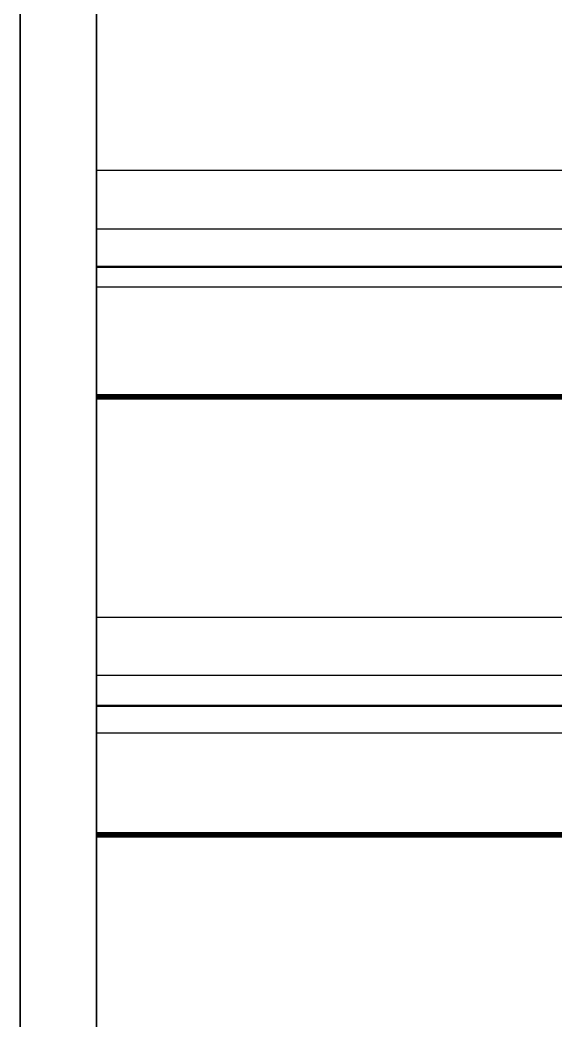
# Model space of a CAD drawing. Header units: millimetres. Extents: x -85 to 1059, y -155 to 155.
# Drawn here: x 1000 to 1003.5, y -63.4 to -56.87 of the extents above; entities that cross this region are included whole.
import ezdxf

# ---------------------------------------------------------------- set-up
doc = ezdxf.new("R2010")
doc.units = ezdxf.units.MM
doc.header["$MEASUREMENT"] = 0
doc.layers.add('Default', color=7, linetype='Continuous', true_color=0x000000)

msp = doc.modelspace()

# ---------------------------------------------------------------- linework, layer by layer
at = {"layer": 'Default'}
for points, knots in [([(1000, 0, -154), (1000, -154, -154), (1000, -154), (1000, -154, 154), (1000, 0, 154), (1000, 154, 154), (1000, 154), (1000, 154, -154), (1000, 0, -154)], [0, 0, 0, 241.902634, 241.902634, 483.805269, 483.805269, 725.707903, 725.707903, 967.610537, 967.610537, 967.610537]), ([(1000, 0, -150), (1000, -150, -150), (1000, -150), (1000, -150, 150), (1000, 0, 150), (1000, 150, 150), (1000, 150), (1000, 150, -150), (1000, 0, -150)], [0, 0, 0, 235.619449, 235.619449, 471.238898, 471.238898, 706.858347, 706.858347, 942.477796, 942.477796, 942.477796])]:
    msp.add_rational_spline(points, [1, 0.707106781187, 1, 0.707106781187, 1, 0.707106781187, 1, 0.707106781187, 1], degree=2, knots=knots, dxfattribs=at)
for points, degree, knots in [([(1000.5, 0.0018, 150.0005), (1000.5, 82.8446, 150.0005), (1000.5, 150.0018, 82.8432), (1000.5, 150.0018, 0.0004), (1000.5, 150.0018, -82.8427), (1000.5, 82.8446, -150), (1000.5, 0.0018, -150), (1000.5, -82.8411, -150), (1000.5, -149.9983, -82.8427), (1000.5, -149.9983, 0.0004), (1000.5, -149.9983, 82.8432), (1000.5, -82.8411, 150.0005), (1000.5, 0.0018, 150.0005)], 3, [-5, -5, -5, -5, -4, -4, -4, -3, -3, -3, -2, -2, -2, -1, -1, -1, -1]), ([(1000.5, 0.3488, 139.7504), (1000.5, -76.9709, 139.7504), (1000.5, -139.6511, 77.0702), (1000.5, -139.6511, -0.2498), (1000.5, -139.6511, -77.5699), (1000.5, -76.9709, -140.2497), (1000.5, 0.3488, -140.2497), (1000.5, 77.6689, -140.2497), (1000.5, 140.349, -77.5699), (1000.5, 140.349, -0.2498), (1000.5, 140.349, 77.0702), (1000.5, 77.6689, 139.7504), (1000.5, 0.3488, 139.7504)], 3, [20636, 20636, 20636, 20636, 20637, 20637, 20637, 20638, 20638, 20638, 20639, 20639, 20639, 20640, 20640, 20640, 20640]), ([(1000.5, 0.0018, 140.0004), (1000.5, -77.318, 140.0004), (1000.5, -139.9981, 77.3202), (1000.5, -139.9981, 0.0002), (1000.5, -139.9981, -77.3199), (1000.5, -77.318, -139.9997), (1000.5, 0.0018, -139.9997), (1000.5, 77.3215, -139.9997), (1000.5, 140.002, -77.3199), (1000.5, 140.002, 0.0002), (1000.5, 140.002, 77.3202), (1000.5, 77.3215, 140.0004), (1000.5, 0.0018, 140.0004)], 3, [-1, -1, -1, -1, 0, 0, 0, 1, 1, 1, 2, 2, 2, 3, 3, 3, 3]), ([(1000.5, -56.4604, -142.2892), (1000.5, -56.4865, -142.3206), (1000.5, -56.5126, -142.352), (1000.5, -56.5431, -142.3889), (1000.5, -56.5736, -142.4258), (1000.5, -56.6045, -142.4628), (1000.5, -56.6354, -142.4999), (1000.5, -56.6664, -142.5371), (1000.5, -56.6975, -142.5743), (1000.5, -56.729, -142.6117), (1000.5, -56.7606, -142.6491), (1000.5, -56.7923, -142.6865), (1000.5, -56.8241, -142.7239), (1000.5, -56.8558, -142.7616), (1000.5, -56.8876, -142.7994), (1000.5, -56.9199, -142.8373), (1000.5, -56.9522, -142.8752), (1000.5, -56.9846, -142.9133), (1000.5, -57.0171, -142.9514), (1000.5, -57.0499, -142.9897), (1000.5, -57.0827, -143.028), (1000.5, -57.1157, -143.0664), (1000.5, -57.1487, -143.1049), (1000.5, -57.1822, -143.1433), (1000.5, -57.2157, -143.1818), (1000.5, -57.2492, -143.2204), (1000.5, -57.2827, -143.259), (1000.5, -57.3168, -143.298), (1000.5, -57.3508, -143.337), (1000.5, -57.3848, -143.3758), (1000.5, -57.4189, -143.4146), (1000.5, -57.4533, -143.4539), (1000.5, -57.4877, -143.4933), (1000.5, -57.5226, -143.5326), (1000.5, -57.5575, -143.5719), (1000.5, -57.5924, -143.6113), (1000.5, -57.6274, -143.6506), (1000.5, -57.6627, -143.6905), (1000.5, -57.6979, -143.7303), (1000.5, -57.7334, -143.7702), (1000.5, -57.7688, -143.8101), (1000.5, -57.8048, -143.8499), (1000.5, -57.8408, -143.8898), (1000.5, -57.847, -143.8967), (1000.5, -57.8532, -143.9036)], 2, [11636, 11636, 11636, 11637, 11637, 11638, 11638, 11639, 11639, 11640, 11640, 11641, 11641, 11642, 11642, 11643, 11643, 11644, 11644, 11645, 11645, 11646, 11646, 11647, 11647, 11648, 11648, 11649, 11649, 11650, 11650, 11651, 11651, 11652, 11652, 11653, 11653, 11654, 11654, 11655, 11655, 11656, 11656, 11657, 11657, 11658, 11658, 11658]), ([(1000.5, -57.8532, 143.404), (1000.5, -57.847, 143.3971), (1000.5, -57.8408, 143.3902), (1000.5, -57.8048, 143.3502), (1000.5, -57.7688, 143.3101), (1000.5, -57.7334, 143.2704), (1000.5, -57.6979, 143.2307), (1000.5, -57.6627, 143.1909), (1000.5, -57.6274, 143.151), (1000.5, -57.5924, 143.1117), (1000.5, -57.5575, 143.0723), (1000.5, -57.5226, 143.033), (1000.5, -57.4877, 142.9937), (1000.5, -57.4533, 142.9545), (1000.5, -57.4189, 142.9154), (1000.5, -57.3848, 142.8762), (1000.5, -57.3508, 142.837), (1000.5, -57.3168, 142.7984), (1000.5, -57.2827, 142.7598), (1000.5, -57.2492, 142.7208), (1000.5, -57.2157, 142.6818), (1000.5, -57.1822, 142.6434), (1000.5, -57.1487, 142.6049), (1000.5, -57.1157, 142.5665), (1000.5, -57.0827, 142.528), (1000.5, -57.0499, 142.4899), (1000.5, -57.0171, 142.4518), (1000.5, -56.9846, 142.4137), (1000.5, -56.9522, 142.3756), (1000.5, -56.9199, 142.3377), (1000.5, -56.8876, 142.2998), (1000.5, -56.8558, 142.262), (1000.5, -56.8241, 142.2243), (1000.5, -56.7923, 142.1867), (1000.5, -56.7606, 142.1491), (1000.5, -56.729, 142.1117), (1000.5, -56.6975, 142.0743), (1000.5, -56.6664, 142.0371), (1000.5, -56.6354, 141.9999), (1000.5, -56.6045, 141.9629), (1000.5, -56.5736, 141.9258), (1000.5, -56.5431, 141.889), (1000.5, -56.5126, 141.8521), (1000.5, -56.4865, 141.8209), (1000.5, -56.4604, 141.7896)], 2, [19432, 19432, 19432, 19433, 19433, 19434, 19434, 19435, 19435, 19436, 19436, 19437, 19437, 19438, 19438, 19439, 19439, 19440, 19440, 19441, 19441, 19442, 19442, 19443, 19443, 19444, 19444, 19445, 19445, 19446, 19446, 19447, 19447, 19448, 19448, 19449, 19449, 19450, 19450, 19451, 19451, 19452, 19452, 19453, 19453, 19454, 19454, 19454]), ([(1000.5, -58.4797, -141.4588), (1000.5, -58.4797, -141.456), (1000.5, -58.4797, -141.4532), (1000.5, -58.4797, -141.4507), (1000.5, -58.4797, -141.4482)], 2, [11683, 11683, 11683, 11684, 11684, 11685, 11685, 11685]), ([(1000.5, -58.4797, -141.4482), (1000.5, -58.48, -141.4461), (1000.5, -58.4804, -141.444), (1000.5, -58.4807, -141.442), (1000.5, -58.4811, -141.4401)], 2, [11685, 11685, 11685, 11686, 11686, 11687, 11687, 11687]), ([(1000.5, -58.4811, 140.9402), (1000.5, -58.4807, 140.9421), (1000.5, -58.4804, 140.944), (1000.5, -58.48, 140.9462), (1000.5, -58.4797, 140.9483)], 2, [19403, 19403, 19403, 19404, 19404, 19405, 19405, 19405]), ([(1000.5, -58.4797, 140.9483), (1000.5, -58.4797, 140.9509), (1000.5, -58.4797, 140.9536), (1000.5, -58.4797, 140.9562), (1000.5, -58.4797, 140.9589)], 2, [19405, 19405, 19405, 19406, 19406, 19407, 19407, 19407]), ([(1000.5, -58.6152, -143.5924), (1000.5, -58.6148, -143.5832), (1000.5, -58.6144, -143.5741), (1000.5, -58.612, -143.5204), (1000.5, -58.6095, -143.4668), (1000.5, -58.607, -143.4134), (1000.5, -58.6046, -143.3599), (1000.5, -58.6021, -143.3068), (1000.5, -58.5996, -143.2537), (1000.5, -58.597, -143.2012), (1000.5, -58.5943, -143.1486), (1000.5, -58.5915, -143.0962), (1000.5, -58.5887, -143.0438), (1000.5, -58.586, -142.9918), (1000.5, -58.5834, -142.9398), (1000.5, -58.5804, -142.8879), (1000.5, -58.5774, -142.836), (1000.5, -58.5746, -142.7845), (1000.5, -58.5718, -142.733), (1000.5, -58.5686, -142.6819), (1000.5, -58.5654, -142.6307), (1000.5, -58.5621, -142.5799), (1000.5, -58.5587, -142.5291), (1000.5, -58.5557, -142.4785), (1000.5, -58.5527, -142.4279), (1000.5, -58.5492, -142.3774), (1000.5, -58.5457, -142.327), (1000.5, -58.5423, -142.2772), (1000.5, -58.539, -142.2275), (1000.5, -58.5354, -142.1779), (1000.5, -58.5319, -142.1284), (1000.5, -58.5284, -142.079), (1000.5, -58.5248, -142.0296), (1000.5, -58.5211, -141.9806), (1000.5, -58.5174, -141.9315), (1000.5, -58.5139, -141.8828), (1000.5, -58.5104, -141.8342), (1000.5, -58.5065, -141.7858), (1000.5, -58.5026, -141.7375), (1000.5, -58.4987, -141.6893), (1000.5, -58.4949, -141.6412), (1000.5, -58.4908, -141.5936), (1000.5, -58.4867, -141.5459), (1000.5, -58.4834, -141.5054), (1000.5, -58.48, -141.4648)], 2, [11660, 11660, 11660, 11661, 11661, 11662, 11662, 11663, 11663, 11664, 11664, 11665, 11665, 11666, 11666, 11667, 11667, 11668, 11668, 11669, 11669, 11670, 11670, 11671, 11671, 11672, 11672, 11673, 11673, 11674, 11674, 11675, 11675, 11676, 11676, 11677, 11677, 11678, 11678, 11679, 11679, 11680, 11680, 11681, 11681, 11682, 11682, 11682]), ([(1000.5, -58.48, 140.9652), (1000.5, -58.4834, 141.0056), (1000.5, -58.4867, 141.046), (1000.5, -58.4908, 141.0938), (1000.5, -58.4949, 141.1416), (1000.5, -58.4987, 141.1896), (1000.5, -58.5026, 141.2376), (1000.5, -58.5065, 141.2862), (1000.5, -58.5104, 141.3349), (1000.5, -58.5139, 141.3834), (1000.5, -58.5174, 141.4319), (1000.5, -58.5211, 141.4808), (1000.5, -58.5248, 141.5297), (1000.5, -58.5284, 141.579), (1000.5, -58.5319, 141.6284), (1000.5, -58.5354, 141.6782), (1000.5, -58.539, 141.7279), (1000.5, -58.5423, 141.7777), (1000.5, -58.5457, 141.8274), (1000.5, -58.5492, 141.8777), (1000.5, -58.5527, 141.9279), (1000.5, -58.5557, 141.9786), (1000.5, -58.5587, 142.0292), (1000.5, -58.5621, 142.08), (1000.5, -58.5654, 142.1308), (1000.5, -58.5686, 142.1819), (1000.5, -58.5718, 142.2331), (1000.5, -58.5746, 142.2846), (1000.5, -58.5774, 142.3361), (1000.5, -58.5804, 142.388), (1000.5, -58.5834, 142.4398), (1000.5, -58.586, 142.4919), (1000.5, -58.5887, 142.5439), (1000.5, -58.5915, 142.5963), (1000.5, -58.5943, 142.6487), (1000.5, -58.597, 142.7014), (1000.5, -58.5996, 142.7541), (1000.5, -58.6021, 142.8072), (1000.5, -58.6046, 142.8603), (1000.5, -58.607, 142.9138), (1000.5, -58.6095, 142.9672), (1000.5, -58.612, 143.0207), (1000.5, -58.6144, 143.0741), (1000.5, -58.6148, 143.0835), (1000.5, -58.6152, 143.0928)], 2, [19408, 19408, 19408, 19409, 19409, 19410, 19410, 19411, 19411, 19412, 19412, 19413, 19413, 19414, 19414, 19415, 19415, 19416, 19416, 19417, 19417, 19418, 19418, 19419, 19419, 19420, 19420, 19421, 19421, 19422, 19422, 19423, 19423, 19424, 19424, 19425, 19425, 19426, 19426, 19427, 19427, 19428, 19428, 19429, 19429, 19430, 19430, 19430]), ([(1000.5, -58.4832, 140.9345), (1000.5, -58.4827, 140.9359), (1000.5, -58.4822, 140.9373), (1000.5, -58.4816, 140.9387), (1000.5, -58.4811, 140.9402)], 2, [19401, 19401, 19401, 19402, 19402, 19403, 19403, 19403]), ([(1000.5, -58.4832, -141.4341), (1000.5, -58.4841, -141.4332), (1000.5, -58.485, -141.4323), (1000.5, -58.4857, -141.4316), (1000.5, -58.4864, -141.4309)], 2, [11689, 11689, 11689, 11690, 11690, 11691, 11691, 11691]), ([(1000.5, -58.4864, 140.9313), (1000.5, -58.4857, 140.932), (1000.5, -58.485, 140.9328), (1000.5, -58.4841, 140.9336), (1000.5, -58.4832, 140.9345)], 2, [19399, 19399, 19399, 19400, 19400, 19401, 19401, 19401]), ([(1000.5, -58.4864, -141.4309), (1000.5, -58.6224, -141.3741), (1000.5, -58.7584, -141.3173), (1000.5, -58.9021, -141.2568), (1000.5, -59.0459, -141.1963), (1000.5, -59.1817, -141.139), (1000.5, -59.3175, -141.0817)], 2, [11691, 11691, 11691, 11692, 11692, 11693, 11693, 11694, 11694, 11694]), ([(1000.5, -59.3175, 140.5821), (1000.5, -59.1817, 140.6394), (1000.5, -59.0459, 140.6967), (1000.5, -58.9021, 140.7572), (1000.5, -58.7584, 140.8177), (1000.5, -58.6224, 140.8745), (1000.5, -58.4864, 140.9313)], 2, [19396, 19396, 19396, 19397, 19397, 19398, 19398, 19399, 19399, 19399]), ([(1000.5, -59.3461, -141.1007), (1000.5, -59.3726, -141.1316), (1000.5, -59.399, -141.1625), (1000.5, -59.4304, -141.1988), (1000.5, -59.4618, -141.2351), (1000.5, -59.4936, -141.2715), (1000.5, -59.5253, -141.3078), (1000.5, -59.5571, -141.3443), (1000.5, -59.5888, -141.3808), (1000.5, -59.6211, -141.4177), (1000.5, -59.6534, -141.4546), (1000.5, -59.6858, -141.4914), (1000.5, -59.7183, -141.5283), (1000.5, -59.7509, -141.5653), (1000.5, -59.7836, -141.6024), (1000.5, -59.8167, -141.6396), (1000.5, -59.8499, -141.6768), (1000.5, -59.883, -141.7142), (1000.5, -59.9162, -141.7516), (1000.5, -59.9499, -141.789), (1000.5, -59.9836, -141.8264), (1000.5, -60.0173, -141.8641), (1000.5, -60.051, -141.9019), (1000.5, -60.085, -141.9398), (1000.5, -60.119, -141.9777), (1000.5, -60.1536, -142.0157), (1000.5, -60.1882, -142.0536), (1000.5, -60.2228, -142.0919), (1000.5, -60.2573, -142.1301), (1000.5, -60.2923, -142.1684), (1000.5, -60.3272, -142.2067), (1000.5, -60.3625, -142.2451), (1000.5, -60.3977, -142.2836), (1000.5, -60.4334, -142.3222), (1000.5, -60.469, -142.3609), (1000.5, -60.5048, -142.3997), (1000.5, -60.5406, -142.4385), (1000.5, -60.5766, -142.4775), (1000.5, -60.6126, -142.5164), (1000.5, -60.6491, -142.5554), (1000.5, -60.6856, -142.5944), (1000.5, -60.7221, -142.6336), (1000.5, -60.7586, -142.6727), (1000.5, -60.765, -142.6796), (1000.5, -60.7713, -142.6865)], 2, [11703, 11703, 11703, 11704, 11704, 11705, 11705, 11706, 11706, 11707, 11707, 11708, 11708, 11709, 11709, 11710, 11710, 11711, 11711, 11712, 11712, 11713, 11713, 11714, 11714, 11715, 11715, 11716, 11716, 11717, 11717, 11718, 11718, 11719, 11719, 11720, 11720, 11721, 11721, 11722, 11722, 11723, 11723, 11724, 11724, 11725, 11725, 11725]), ([(1000.5, -60.7713, 142.1869), (1000.5, -60.765, 142.1802), (1000.5, -60.7586, 142.1735), (1000.5, -60.7221, 142.1341), (1000.5, -60.6856, 142.0948), (1000.5, -60.6491, 142.0556), (1000.5, -60.6126, 142.0165), (1000.5, -60.5766, 141.9777), (1000.5, -60.5406, 141.9389), (1000.5, -60.5048, 141.9001), (1000.5, -60.469, 141.8613), (1000.5, -60.4334, 141.8226), (1000.5, -60.3977, 141.784), (1000.5, -60.3625, 141.7454), (1000.5, -60.3272, 141.7067), (1000.5, -60.2923, 141.6685), (1000.5, -60.2573, 141.6302), (1000.5, -60.2228, 141.5921), (1000.5, -60.1882, 141.554), (1000.5, -60.1536, 141.5161), (1000.5, -60.119, 141.4781), (1000.5, -60.085, 141.4402), (1000.5, -60.051, 141.4023), (1000.5, -60.0173, 141.3646), (1000.5, -59.9836, 141.3268), (1000.5, -59.9499, 141.2892), (1000.5, -59.9162, 141.2517), (1000.5, -59.883, 141.2143), (1000.5, -59.8499, 141.1769), (1000.5, -59.8167, 141.1397), (1000.5, -59.7836, 141.1024), (1000.5, -59.7509, 141.0654), (1000.5, -59.7183, 141.0284), (1000.5, -59.6858, 140.9915), (1000.5, -59.6534, 140.9546), (1000.5, -59.6211, 140.9179), (1000.5, -59.5888, 140.8812), (1000.5, -59.5571, 140.8446), (1000.5, -59.5253, 140.8079), (1000.5, -59.4936, 140.7715), (1000.5, -59.4618, 140.7352), (1000.5, -59.4304, 140.6989), (1000.5, -59.399, 140.6625), (1000.5, -59.3726, 140.6318), (1000.5, -59.3461, 140.6011)], 2, [19365, 19365, 19365, 19366, 19366, 19367, 19367, 19368, 19368, 19369, 19369, 19370, 19370, 19371, 19371, 19372, 19372, 19373, 19373, 19374, 19374, 19375, 19375, 19376, 19376, 19377, 19377, 19378, 19378, 19379, 19379, 19380, 19380, 19381, 19381, 19382, 19382, 19383, 19383, 19384, 19384, 19385, 19385, 19386, 19386, 19387, 19387, 19387]), ([(1000.5, -61.3485, -140.2354), (1000.5, -61.3483, -140.2322), (1000.5, -61.3481, -140.229), (1000.5, -61.3479, -140.2264), (1000.5, -61.3478, -140.2237)], 2, [11749, 11749, 11749, 11750, 11750, 11751, 11751, 11751]), ([(1000.5, -61.3478, 139.7238), (1000.5, -61.3479, 139.7266), (1000.5, -61.3481, 139.7294), (1000.5, -61.3483, 139.7324), (1000.5, -61.3485, 139.7354)], 2, [19339, 19339, 19339, 19340, 19340, 19341, 19341, 19341]), ([(1000.5, -61.527, -142.3598), (1000.5, -61.5264, -142.3505), (1000.5, -61.5259, -142.3411), (1000.5, -61.5224, -142.2877), (1000.5, -61.5189, -142.2342), (1000.5, -61.5153, -142.1809), (1000.5, -61.5118, -142.1277), (1000.5, -61.5081, -142.0746), (1000.5, -61.5044, -142.0215), (1000.5, -61.5009, -141.9689), (1000.5, -61.4973, -141.9164), (1000.5, -61.4935, -141.8641), (1000.5, -61.4896, -141.8119), (1000.5, -61.4857, -141.7599), (1000.5, -61.4818, -141.7079), (1000.5, -61.4778, -141.6562), (1000.5, -61.4737, -141.6045), (1000.5, -61.4698, -141.553), (1000.5, -61.4659, -141.5015), (1000.5, -61.4617, -141.4505), (1000.5, -61.4575, -141.3995), (1000.5, -61.4532, -141.3486), (1000.5, -61.449, -141.2976), (1000.5, -61.4446, -141.2471), (1000.5, -61.4402, -141.1967), (1000.5, -61.436, -141.1466), (1000.5, -61.4317, -141.0965), (1000.5, -61.4273, -141.0466), (1000.5, -61.4229, -140.9967), (1000.5, -61.4183, -140.9473), (1000.5, -61.4137, -140.8979), (1000.5, -61.4093, -140.8485), (1000.5, -61.4049, -140.7991), (1000.5, -61.4003, -140.7503), (1000.5, -61.3957, -140.7014), (1000.5, -61.3908, -140.6529), (1000.5, -61.3859, -140.6044), (1000.5, -61.3811, -140.5559), (1000.5, -61.3763, -140.5074), (1000.5, -61.3714, -140.4596), (1000.5, -61.3665, -140.4118), (1000.5, -61.3617, -140.364), (1000.5, -61.3569, -140.3162), (1000.5, -61.3527, -140.2758), (1000.5, -61.3485, -140.2354)], 2, [11727, 11727, 11727, 11728, 11728, 11729, 11729, 11730, 11730, 11731, 11731, 11732, 11732, 11733, 11733, 11734, 11734, 11735, 11735, 11736, 11736, 11737, 11737, 11738, 11738, 11739, 11739, 11740, 11740, 11741, 11741, 11742, 11742, 11743, 11743, 11744, 11744, 11745, 11745, 11746, 11746, 11747, 11747, 11748, 11748, 11749, 11749, 11749]), ([(1000.5, -61.3485, 139.7354), (1000.5, -61.3527, 139.776), (1000.5, -61.3569, 139.8166), (1000.5, -61.3617, 139.8642), (1000.5, -61.3665, 139.9118), (1000.5, -61.3714, 139.9598), (1000.5, -61.3763, 140.0078), (1000.5, -61.3811, 140.0559), (1000.5, -61.3859, 140.1041), (1000.5, -61.3908, 140.1529), (1000.5, -61.3957, 140.2018), (1000.5, -61.4003, 140.2507), (1000.5, -61.4049, 140.2995), (1000.5, -61.4093, 140.3486), (1000.5, -61.4137, 140.3976), (1000.5, -61.4183, 140.4473), (1000.5, -61.4229, 140.4971), (1000.5, -61.4273, 140.547), (1000.5, -61.4317, 140.5969), (1000.5, -61.436, 140.647), (1000.5, -61.4402, 140.6971), (1000.5, -61.4446, 140.7475), (1000.5, -61.449, 140.798), (1000.5, -61.4532, 140.8488), (1000.5, -61.4575, 140.8996), (1000.5, -61.4617, 140.9507), (1000.5, -61.4659, 141.0019), (1000.5, -61.4698, 141.0532), (1000.5, -61.4737, 141.1046), (1000.5, -61.4778, 141.1562), (1000.5, -61.4818, 141.2079), (1000.5, -61.4857, 141.26), (1000.5, -61.4896, 141.312), (1000.5, -61.4935, 141.3644), (1000.5, -61.4973, 141.4168), (1000.5, -61.5009, 141.4695), (1000.5, -61.5044, 141.5222), (1000.5, -61.5081, 141.5752), (1000.5, -61.5118, 141.6281), (1000.5, -61.5153, 141.6812), (1000.5, -61.5189, 141.7343), (1000.5, -61.5224, 141.7881), (1000.5, -61.5259, 141.8419), (1000.5, -61.5264, 141.851), (1000.5, -61.527, 141.8602)], 2, [19341, 19341, 19341, 19342, 19342, 19343, 19343, 19344, 19344, 19345, 19345, 19346, 19346, 19347, 19347, 19348, 19348, 19349, 19349, 19350, 19350, 19351, 19351, 19352, 19352, 19353, 19353, 19354, 19354, 19355, 19355, 19356, 19356, 19357, 19357, 19358, 19358, 19359, 19359, 19360, 19360, 19361, 19361, 19362, 19362, 19363, 19363, 19363]), ([(1000.5, -61.3509, 139.7051), (1000.5, -61.3504, 139.7065), (1000.5, -61.3499, 139.7079), (1000.5, -61.3494, 139.7093), (1000.5, -61.3488, 139.7107)], 2, [19334, 19334, 19334, 19335, 19335, 19336, 19336, 19336]), ([(1000.5, -61.3541, -140.2015), (1000.5, -61.4889, -140.1419), (1000.5, -61.6236, -140.0823), (1000.5, -61.7663, -140.0189), (1000.5, -61.909, -139.9556), (1000.5, -62.0434, -139.8955), (1000.5, -62.1779, -139.8353)], 2, [11758, 11758, 11758, 11759, 11759, 11760, 11760, 11761, 11761, 11761]), ([(1000.5, -62.1779, 139.3357), (1000.5, -62.0434, 139.3957), (1000.5, -61.909, 139.4557), (1000.5, -61.7663, 139.5192), (1000.5, -61.6236, 139.5827), (1000.5, -61.4889, 139.6423), (1000.5, -61.3541, 139.7019)], 2, [19329, 19329, 19329, 19330, 19330, 19331, 19331, 19332, 19332, 19332]), ([(1000.5, -62.1948, -139.842), (1000.5, -62.1967, -139.8438), (1000.5, -62.1987, -139.8456), (1000.5, -62.2008, -139.8475), (1000.5, -62.2029, -139.8494)], 2, [11767, 11767, 11767, 11768, 11768, 11769, 11769, 11769]), ([(1000.5, -63.6641, 140.9102), (1000.5, -63.6576, 140.9036), (1000.5, -63.6511, 140.8971), (1000.5, -63.6137, 140.8587), (1000.5, -63.5763, 140.8202), (1000.5, -63.539, 140.7819), (1000.5, -63.5018, 140.7437), (1000.5, -63.465, 140.7054), (1000.5, -63.4281, 140.6671), (1000.5, -63.3916, 140.629), (1000.5, -63.3551, 140.5909), (1000.5, -63.3187, 140.553), (1000.5, -63.2824, 140.5151), (1000.5, -63.2464, 140.4773), (1000.5, -63.2104, 140.4396), (1000.5, -63.1746, 140.4022), (1000.5, -63.1388, 140.3648), (1000.5, -63.1034, 140.3272), (1000.5, -63.0679, 140.2896), (1000.5, -63.0328, 140.2524), (1000.5, -62.9977, 140.2152), (1000.5, -62.9628, 140.178), (1000.5, -62.9279, 140.1408), (1000.5, -62.8933, 140.1039), (1000.5, -62.8587, 140.067), (1000.5, -62.8245, 140.0302), (1000.5, -62.7903, 139.9933), (1000.5, -62.7561, 139.9564), (1000.5, -62.7218, 139.9196), (1000.5, -62.6881, 139.8831), (1000.5, -62.6545, 139.8465), (1000.5, -62.6209, 139.8102), (1000.5, -62.5874, 139.7739), (1000.5, -62.5543, 139.7377), (1000.5, -62.5211, 139.7016), (1000.5, -62.4881, 139.6654), (1000.5, -62.4551, 139.6292), (1000.5, -62.4227, 139.5933), (1000.5, -62.3902, 139.5573), (1000.5, -62.3578, 139.5215), (1000.5, -62.3253, 139.4857), (1000.5, -62.2934, 139.45), (1000.5, -62.2615, 139.4144), (1000.5, -62.2322, 139.3821), (1000.5, -62.2029, 139.3498)], 2, [19298, 19298, 19298, 19299.045455, 19299.045455, 19300.090909, 19300.090909, 19301.136364, 19301.136364, 19302.181818, 19302.181818, 19303.227273, 19303.227273, 19304.272727, 19304.272727, 19305.318182, 19305.318182, 19306.363636, 19306.363636, 19307.409091, 19307.409091, 19308.454545, 19308.454545, 19309.5, 19309.5, 19310.545455, 19310.545455, 19311.590909, 19311.590909, 19312.636364, 19312.636364, 19313.681818, 19313.681818, 19314.727273, 19314.727273, 19315.772727, 19315.772727, 19316.818182, 19316.818182, 19317.863636, 19317.863636, 19318.909091, 19318.909091, 19319.954545, 19319.954545, 19321, 19321, 19321]), ([(1000.5, -62.2068, -139.854), (1000.5, -62.2341, -139.8842), (1000.5, -62.2615, -139.9143), (1000.5, -62.2934, -139.95), (1000.5, -62.3253, -139.9856), (1000.5, -62.3578, -140.0214), (1000.5, -62.3902, -140.0572), (1000.5, -62.4227, -140.093), (1000.5, -62.4551, -140.1288), (1000.5, -62.4881, -140.165), (1000.5, -62.5211, -140.2012), (1000.5, -62.5543, -140.2373), (1000.5, -62.5874, -140.2735), (1000.5, -62.6209, -140.3098), (1000.5, -62.6545, -140.3461), (1000.5, -62.6881, -140.3827), (1000.5, -62.7218, -140.4192), (1000.5, -62.7561, -140.4559), (1000.5, -62.7903, -140.4925), (1000.5, -62.8245, -140.5294), (1000.5, -62.8587, -140.5663), (1000.5, -62.8933, -140.6033), (1000.5, -62.9279, -140.6404), (1000.5, -62.9628, -140.6776), (1000.5, -62.9977, -140.7148), (1000.5, -63.0328, -140.752), (1000.5, -63.0679, -140.7892), (1000.5, -63.1034, -140.8268), (1000.5, -63.1388, -140.8644), (1000.5, -63.1746, -140.9019), (1000.5, -63.2104, -140.9395), (1000.5, -63.2464, -140.9773), (1000.5, -63.2824, -141.015), (1000.5, -63.3187, -141.0529), (1000.5, -63.3551, -141.0909), (1000.5, -63.3916, -141.1288), (1000.5, -63.4281, -141.1667), (1000.5, -63.465, -141.2048), (1000.5, -63.5018, -141.2429), (1000.5, -63.539, -141.2814), (1000.5, -63.5763, -141.3198), (1000.5, -63.6137, -141.3583), (1000.5, -63.6511, -141.3967), (1000.5, -63.6576, -141.4034), (1000.5, -63.6641, -141.4101)], 2, [11770, 11770, 11770, 11771, 11771, 11772, 11772, 11773, 11773, 11774, 11774, 11775, 11775, 11776, 11776, 11777, 11777, 11778, 11778, 11779, 11779, 11780, 11780, 11781, 11781, 11782, 11782, 11783, 11783, 11784, 11784, 11785, 11785, 11786, 11786, 11787, 11787, 11788, 11788, 11789, 11789, 11790, 11790, 11791, 11791, 11792, 11792, 11792])]:
    msp.add_open_spline(points, degree=degree, knots=knots, dxfattribs=at)
for points in [[(1007, -57.8532, -143.9036), (1003.75, -57.8532, -143.9036), (1000.5, -57.8532, -143.9036)], [(1000.5, -57.8532, -143.9036), (1000.5, -58.0444, -143.8277), (1000.5, -58.2356, -143.7519)], [(1007, -57.8532, 143.404), (1003.75, -57.8532, 143.404), (1000.5, -57.8532, 143.404)], [(1000.5, -58.2356, 143.2523), (1000.5, -58.0444, 143.3281), (1000.5, -57.8532, 143.404)], [(1007, -58.2356, -143.7519), (1003.75, -58.2356, -143.7519), (1000.5, -58.2356, -143.7519)], [(1000.5, -58.2356, -143.7519), (1000.5, -58.4254, -143.6721), (1000.5, -58.6152, -143.5924)], [(1007, -58.2356, 143.2523), (1003.75, -58.2356, 143.2523), (1000.5, -58.2356, 143.2523)], [(1000.5, -58.6152, 143.0928), (1000.5, -58.4254, 143.1725), (1000.5, -58.2356, 143.2523)], [(1007, -58.4797, -141.4588), (1003.75, -58.4797, -141.4588), (1000.5, -58.4797, -141.4588)], [(1000.5, -58.48, -141.4648), (1000.5, -58.4799, -141.4618), (1000.5, -58.4797, -141.4588)], [(1007, -58.4797, -141.4482), (1003.75, -58.4797, -141.4482), (1000.5, -58.4797, -141.4482)], [(1007, -58.4797, 140.9483), (1003.75, -58.4797, 140.9483), (1000.5, -58.4797, 140.9483)], [(1007, -58.4797, 140.9589), (1003.75, -58.4797, 140.9589), (1000.5, -58.4797, 140.9589)], [(1000.5, -58.4797, 140.9589), (1000.5, -58.4799, 140.962), (1000.5, -58.48, 140.9652)], [(1007, -58.48, -141.4648), (1003.75, -58.48, -141.4648), (1000.5, -58.48, -141.4648)], [(1007, -58.48, 140.9652), (1003.75, -58.48, 140.9652), (1000.5, -58.48, 140.9652)], [(1007, -58.4811, -141.4401), (1003.75, -58.4811, -141.4401), (1000.5, -58.4811, -141.4401)], [(1000.5, -58.4811, -141.4401), (1000.5, -58.4816, -141.4385), (1000.5, -58.4822, -141.4369)], [(1007, -58.4811, 140.9402), (1003.75, -58.4811, 140.9402), (1000.5, -58.4811, 140.9402)], [(1007, -58.4822, -141.4369), (1003.75, -58.4822, -141.4369), (1000.5, -58.4822, -141.4369)], [(1000.5, -58.4822, -141.4369), (1000.5, -58.4827, -141.4355), (1000.5, -58.4832, -141.4341)], [(1007, -58.4832, -141.4341), (1003.75, -58.4832, -141.4341), (1000.5, -58.4832, -141.4341)], [(1007, -58.4832, 140.9345), (1003.75, -58.4832, 140.9345), (1000.5, -58.4832, 140.9345)], [(1007, -58.4864, -141.4309), (1003.75, -58.4864, -141.4309), (1000.5, -58.4864, -141.4309)], [(1007, -58.4864, 140.9313), (1003.75, -58.4864, 140.9313), (1000.5, -58.4864, 140.9313)], [(1007, -58.6152, -143.5924), (1003.75, -58.6152, -143.5924), (1000.5, -58.6152, -143.5924)], [(1007, -58.6152, 143.0928), (1003.75, -58.6152, 143.0928), (1000.5, -58.6152, 143.0928)], [(1007, -59.3175, -141.0817), (1003.75, -59.3175, -141.0817), (1000.5, -59.3175, -141.0817)], [(1000.5, -59.3175, -141.0817), (1000.5, -59.3186, -141.0815), (1000.5, -59.3196, -141.0813)], [(1007, -59.3175, 140.5821), (1003.75, -59.3175, 140.5821), (1000.5, -59.3175, 140.5821)], [(1000.5, -59.3196, 140.5817), (1000.5, -59.3186, 140.5819), (1000.5, -59.3175, 140.5821)], [(1007, -59.3196, -141.0813), (1003.75, -59.3196, -141.0813), (1000.5, -59.3196, -141.0813)], [(1000.5, -59.3196, -141.0813), (1000.5, -59.3211, -141.0815), (1000.5, -59.3225, -141.0817)], [(1007, -59.3196, 140.5817), (1003.75, -59.3196, 140.5817), (1000.5, -59.3196, 140.5817)], [(1000.5, -59.3225, 140.5821), (1000.5, -59.3211, 140.5819), (1000.5, -59.3196, 140.5817)], [(1007, -59.3225, -141.0817), (1003.75, -59.3225, -141.0817), (1000.5, -59.3225, -141.0817)], [(1000.5, -59.3225, -141.0817), (1000.5, -59.3235, -141.0822), (1000.5, -59.3246, -141.0827)], [(1007, -59.3225, 140.5821), (1003.75, -59.3225, 140.5821), (1000.5, -59.3225, 140.5821)], [(1000.5, -59.3246, 140.5831), (1000.5, -59.3235, 140.5826), (1000.5, -59.3225, 140.5821)], [(1007, -59.3246, -141.0827), (1003.75, -59.3246, -141.0827), (1000.5, -59.3246, -141.0827)], [(1000.5, -59.3246, -141.0827), (1000.5, -59.3262, -141.0834), (1000.5, -59.3278, -141.0842)], [(1007, -59.3246, 140.5831), (1003.75, -59.3246, 140.5831), (1000.5, -59.3246, 140.5831)], [(1000.5, -59.3278, 140.5846), (1000.5, -59.3262, 140.5839), (1000.5, -59.3246, 140.5831)], [(1007, -59.3278, -141.0842), (1003.75, -59.3278, -141.0842), (1000.5, -59.3278, -141.0842)], [(1000.5, -59.3278, -141.0842), (1000.5, -59.3293, -141.0852), (1000.5, -59.3309, -141.0863)], [(1007, -59.3278, 140.5846), (1003.75, -59.3278, 140.5846), (1000.5, -59.3278, 140.5846)], [(1000.5, -59.3309, 140.5867), (1000.5, -59.3293, 140.5856), (1000.5, -59.3278, 140.5846)], [(1007, -59.3309, -141.0863), (1003.75, -59.3309, -141.0863), (1000.5, -59.3309, -141.0863)], [(1000.5, -59.3309, -141.0863), (1000.5, -59.3327, -141.0877), (1000.5, -59.3345, -141.0891)], [(1007, -59.3309, 140.5867), (1003.75, -59.3309, 140.5867), (1000.5, -59.3309, 140.5867)], [(1000.5, -59.3345, 140.5891), (1000.5, -59.3327, 140.5879), (1000.5, -59.3309, 140.5867)], [(1007, -59.3345, -141.0891), (1003.75, -59.3345, -141.0891), (1000.5, -59.3345, -141.0891)], [(1000.5, -59.3345, -141.0891), (1000.5, -59.3362, -141.0907), (1000.5, -59.338, -141.0923)], [(1007, -59.3345, 140.5891), (1003.75, -59.3345, 140.5891), (1000.5, -59.3345, 140.5891)], [(1000.5, -59.338, 140.5927), (1000.5, -59.3362, 140.5909), (1000.5, -59.3345, 140.5891)], [(1007, -59.338, -141.0923), (1003.75, -59.338, -141.0923), (1000.5, -59.338, -141.0923)], [(1000.5, -59.338, -141.0923), (1000.5, -59.3399, -141.0942), (1000.5, -59.3419, -141.0961)], [(1007, -59.338, 140.5927), (1003.75, -59.338, 140.5927), (1000.5, -59.338, 140.5927)], [(1000.5, -59.3419, 140.5969), (1000.5, -59.3399, 140.5948), (1000.5, -59.338, 140.5927)], [(1007, -59.3419, -141.0961), (1003.75, -59.3419, -141.0961), (1000.5, -59.3419, -141.0961)], [(1000.5, -59.3419, -141.0961), (1000.5, -59.344, -141.0984), (1000.5, -59.3461, -141.1007)], [(1007, -59.3419, 140.5969), (1003.75, -59.3419, 140.5969), (1000.5, -59.3419, 140.5969)], [(1000.5, -59.3461, 140.6011), (1000.5, -59.344, 140.599), (1000.5, -59.3419, 140.5969)], [(1007, -59.3461, -141.1007), (1003.75, -59.3461, -141.1007), (1000.5, -59.3461, -141.1007)], [(1007, -59.3461, 140.6011), (1003.75, -59.3461, 140.6011), (1000.5, -59.3461, 140.6011)], [(1007, -60.7713, -142.6865), (1003.75, -60.7713, -142.6865), (1000.5, -60.7713, -142.6865)], [(1000.5, -60.7713, -142.6865), (1000.5, -60.9609, -142.6067), (1000.5, -61.1506, -142.527)], [(1007, -60.7713, 142.1869), (1003.75, -60.7713, 142.1869), (1000.5, -60.7713, 142.1869)], [(1000.5, -61.1506, 142.0271), (1000.5, -60.9609, 142.107), (1000.5, -60.7713, 142.1869)], [(1007, -61.1506, -142.527), (1003.75, -61.1506, -142.527), (1000.5, -61.1506, -142.527)], [(1000.5, -61.1506, -142.527), (1000.5, -61.3388, -142.4434), (1000.5, -61.527, -142.3598)], [(1007, -61.1506, 142.0271), (1003.75, -61.1506, 142.0271), (1000.5, -61.1506, 142.0271)], [(1000.5, -61.527, 141.8602), (1000.5, -61.3388, 141.9436), (1000.5, -61.1506, 142.0271)], [(1007, -61.3478, -140.2237), (1003.75, -61.3478, -140.2237), (1000.5, -61.3478, -140.2237)], [(1007, -61.3478, -140.2188), (1003.75, -61.3478, -140.2188), (1000.5, -61.3478, -140.2188)], [(1000.5, -61.3478, -140.2237), (1000.5, -61.3478, -140.2213), (1000.5, -61.3478, -140.2188)], [(1000.5, -61.3478, -140.2188), (1000.5, -61.3479, -140.2165), (1000.5, -61.3481, -140.2142)], [(1007, -61.3478, 139.7192), (1003.75, -61.3478, 139.7192), (1000.5, -61.3478, 139.7192)], [(1000.5, -61.3481, 139.715), (1000.5, -61.3479, 139.7171), (1000.5, -61.3478, 139.7192)], [(1007, -61.3478, 139.7238), (1003.75, -61.3478, 139.7238), (1000.5, -61.3478, 139.7238)], [(1000.5, -61.3478, 139.7192), (1000.5, -61.3478, 139.7215), (1000.5, -61.3478, 139.7238)], [(1007, -61.3481, -140.2142), (1003.75, -61.3481, -140.2142), (1000.5, -61.3481, -140.2142)], [(1000.5, -61.3481, -140.2142), (1000.5, -61.3485, -140.2123), (1000.5, -61.3488, -140.2103)], [(1007, -61.3481, 139.715), (1003.75, -61.3481, 139.715), (1000.5, -61.3481, 139.715)], [(1000.5, -61.3488, 139.7107), (1000.5, -61.3485, 139.7128), (1000.5, -61.3481, 139.715)], [(1007, -61.3485, -140.2354), (1003.75, -61.3485, -140.2354), (1000.5, -61.3485, -140.2354)], [(1007, -61.3485, 139.7354), (1003.75, -61.3485, 139.7354), (1000.5, -61.3485, 139.7354)], [(1007, -61.3488, -140.2103), (1003.75, -61.3488, -140.2103), (1000.5, -61.3488, -140.2103)], [(1000.5, -61.3488, -140.2103), (1000.5, -61.3494, -140.2089), (1000.5, -61.3499, -140.2075)], [(1007, -61.3488, 139.7107), (1003.75, -61.3488, 139.7107), (1000.5, -61.3488, 139.7107)], [(1007, -61.3499, -140.2075), (1003.75, -61.3499, -140.2075), (1000.5, -61.3499, -140.2075)], [(1000.5, -61.3499, -140.2075), (1000.5, -61.3504, -140.2063), (1000.5, -61.3509, -140.205)], [(1007, -61.3509, -140.205), (1003.75, -61.3509, -140.205), (1000.5, -61.3509, -140.205)], [(1000.5, -61.3509, -140.205), (1000.5, -61.3516, -140.204), (1000.5, -61.3524, -140.2029)], [(1007, -61.3509, 139.7051), (1003.75, -61.3509, 139.7051), (1000.5, -61.3509, 139.7051)], [(1000.5, -61.3524, 139.7033), (1000.5, -61.3516, 139.7042), (1000.5, -61.3509, 139.7051)], [(1007, -61.3524, -140.2029), (1003.75, -61.3524, -140.2029), (1000.5, -61.3524, -140.2029)], [(1000.5, -61.3524, -140.2029), (1000.5, -61.3532, -140.2022), (1000.5, -61.3541, -140.2015)], [(1007, -61.3524, 139.7033), (1003.75, -61.3524, 139.7033), (1000.5, -61.3524, 139.7033)], [(1000.5, -61.3541, 139.7019), (1000.5, -61.3532, 139.7026), (1000.5, -61.3524, 139.7033)], [(1007, -61.3541, -140.2015), (1003.75, -61.3541, -140.2015), (1000.5, -61.3541, -140.2015)], [(1007, -61.3541, 139.7019), (1003.75, -61.3541, 139.7019), (1000.5, -61.3541, 139.7019)], [(1007, -61.527, -142.3598), (1003.75, -61.527, -142.3598), (1000.5, -61.527, -142.3598)], [(1007, -61.527, 141.8602), (1003.75, -61.527, 141.8602), (1000.5, -61.527, 141.8602)], [(1007, -62.1779, -139.8353), (1003.75, -62.1779, -139.8353), (1000.5, -62.1779, -139.8353)], [(1000.5, -62.1779, -139.8353), (1000.5, -62.1789, -139.8351), (1000.5, -62.18, -139.835)], [(1007, -62.1779, 139.3357), (1003.75, -62.1779, 139.3357), (1000.5, -62.1779, 139.3357)], [(1000.5, -62.18, 139.3354), (1000.5, -62.1789, 139.3355), (1000.5, -62.1779, 139.3357)], [(1007, -62.18, -139.835), (1003.75, -62.18, -139.835), (1000.5, -62.18, -139.835)], [(1000.5, -62.18, -139.835), (1000.5, -62.1812, -139.8351), (1000.5, -62.1824, -139.8353)], [(1007, -62.18, 139.3354), (1003.75, -62.18, 139.3354), (1000.5, -62.18, 139.3354)], [(1000.5, -62.1824, 139.3357), (1000.5, -62.1812, 139.3355), (1000.5, -62.18, 139.3354)], [(1007, -62.1824, -139.8353), (1003.75, -62.1824, -139.8353), (1000.5, -62.1824, -139.8353)], [(1000.5, -62.1824, -139.8353), (1000.5, -62.1839, -139.8357), (1000.5, -62.1853, -139.836)], [(1007, -62.1824, 139.3357), (1003.75, -62.1824, 139.3357), (1000.5, -62.1824, 139.3357)], [(1000.5, -62.1853, 139.3368), (1000.5, -62.1839, 139.3363), (1000.5, -62.1824, 139.3357)], [(1007, -62.1853, -139.836), (1003.75, -62.1853, -139.836), (1000.5, -62.1853, -139.836)], [(1000.5, -62.1853, -139.836), (1000.5, -62.1868, -139.8369), (1000.5, -62.1884, -139.8378)], [(1007, -62.1853, 139.3368), (1003.75, -62.1853, 139.3368), (1000.5, -62.1853, 139.3368)], [(1000.5, -62.1884, 139.3378), (1000.5, -62.1868, 139.3373), (1000.5, -62.1853, 139.3368)], [(1007, -62.1884, -139.8378), (1003.75, -62.1884, -139.8378), (1000.5, -62.1884, -139.8378)], [(1000.5, -62.1884, -139.8378), (1000.5, -62.1898, -139.8388), (1000.5, -62.1913, -139.8399)], [(1007, -62.1884, 139.3378), (1003.75, -62.1884, 139.3378), (1000.5, -62.1884, 139.3378)], [(1000.5, -62.1913, 139.34), (1000.5, -62.1898, 139.3389), (1000.5, -62.1884, 139.3378)], [(1007, -62.1913, -139.8399), (1003.75, -62.1913, -139.8399), (1000.5, -62.1913, -139.8399)], [(1000.5, -62.1913, -139.8399), (1000.5, -62.193, -139.841), (1000.5, -62.1948, -139.842)], [(1007, -62.1913, 139.34), (1003.75, -62.1913, 139.34), (1000.5, -62.1913, 139.34)], [(1000.5, -62.1948, 139.3428), (1000.5, -62.193, 139.3414), (1000.5, -62.1913, 139.34)], [(1007, -62.1948, -139.842), (1003.75, -62.1948, -139.842), (1000.5, -62.1948, -139.842)], [(1007, -62.1948, 139.3428), (1003.75, -62.1948, 139.3428), (1000.5, -62.1948, 139.3428)], [(1000.5, -62.1987, 139.3456), (1000.5, -62.1967, 139.3442), (1000.5, -62.1948, 139.3428)], [(1007, -62.1987, 139.3456), (1003.75, -62.1987, 139.3456), (1000.5, -62.1987, 139.3456)], [(1000.5, -62.2029, 139.3498), (1000.5, -62.2008, 139.3477), (1000.5, -62.1987, 139.3456)], [(1007, -62.2029, -139.8494), (1003.75, -62.2029, -139.8494), (1000.5, -62.2029, -139.8494)], [(1000.5, -62.2029, -139.8494), (1000.5, -62.2048, -139.8517), (1000.5, -62.2068, -139.854)], [(1007, -62.2029, 139.3498), (1003.75, -62.2029, 139.3498), (1000.5, -62.2029, 139.3498)], [(1007, -62.2068, -139.854), (1003.75, -62.2068, -139.854), (1000.5, -62.2068, -139.854)]]:
    msp.add_open_spline(points, degree=2, dxfattribs=at)

doc.saveas('drawing.dxf')
